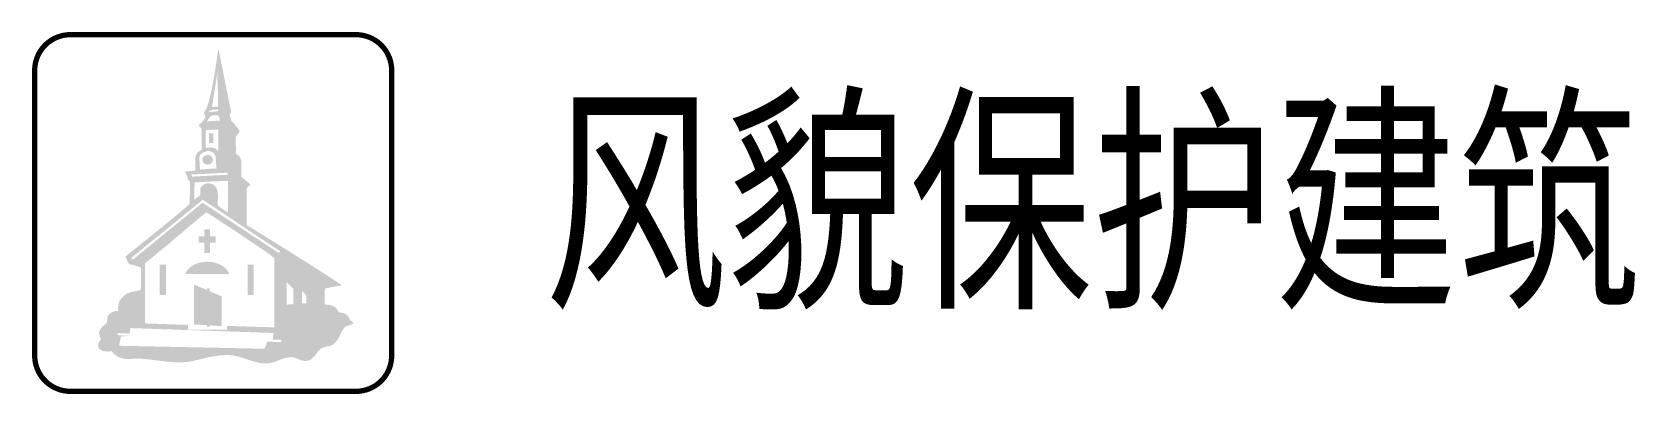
# Model space of a CAD drawing. Header units: millimetres. Extents: x -0.1 to 31.4, y -0.8 to 6.3.
import ezdxf

# ---------------------------------------------------------------- set-up
doc = ezdxf.new("R2010")
doc.units = ezdxf.units.MM
doc.layers.add('设施图块', color=7, linetype='Continuous')
doc.styles.add('设施块标注', font='SIMFANG.TTF', dxfattribs={"width": 0.75})

msp = doc.modelspace()

# ---------------------------------------------------------------- hatches: boundary and pattern name
at = {"layer": '设施图块'}
h = msp.add_hatch(color=5, dxfattribs=at)
h.paths.add_polyline_path([(5.38, 1.8), (5.213, 1.903), (5.046, 2.009), (4.878, 2.116), (4.717, 2.215), (4.566, 2.309), (4.431, 2.392), (4.318, 2.463), (4.231, 2.518), (4.176, 2.55), (4.157, 2.563), (4.157, 3.262), (4.163, 3.294), (4.186, 3.316), (4.209, 3.336), (4.231, 3.358), (4.209, 3.377), (4.186, 3.397), (4.167, 3.413), (4.144, 3.432), (4.122, 3.451), (4.099, 3.471), (4.077, 3.49), (4.054, 3.506), (4.051, 3.564), (4.051, 3.628), (4.054, 3.693), (4.054, 3.757), (4.048, 3.822), (4.032, 3.876), (3.999, 3.925), (3.948, 3.96), (3.938, 4.269), (3.948, 4.308), (3.977, 4.343), (4.006, 4.375), (4.015, 4.414), (3.996, 4.44), (3.98, 4.462), (3.961, 4.488), (3.941, 4.51), (3.925, 4.536), (3.903, 4.559), (3.88, 4.581), (3.858, 4.604), (3.845, 4.649), (3.829, 4.697), (3.829, 4.742), (3.851, 4.784), (3.603, 6.014), (3.587, 5.94), (3.568, 5.795), (3.539, 5.611), (3.504, 5.402), (3.465, 5.193), (3.42, 5.006), (3.375, 4.865), (3.327, 4.787), (3.32, 4.758), (3.333, 4.733), (3.346, 4.707), (3.346, 4.678), (3.333, 4.655), (3.32, 4.636), (3.304, 4.613), (3.288, 4.594), (3.269, 4.572), (3.249, 4.556), (3.23, 4.536), (3.211, 4.52), (3.227, 4.504), (3.243, 4.488), (3.259, 4.469), (3.272, 4.453), (3.272, 4.391), (3.272, 4.25), (3.272, 4.105), (3.272, 4.037), (3.217, 4.008), (3.182, 3.97), (3.159, 3.921), (3.15, 3.867), (3.146, 3.809), (3.15, 3.748), (3.15, 3.69), (3.146, 3.632), (2.943, 3.609), (2.966, 3.571), (2.982, 3.532), (2.995, 3.493), (3.005, 3.451), (3.014, 3.442), (3.03, 3.432), (3.04, 3.419), (3.043, 3.403), (3.04, 2.981), (2.998, 2.943), (2.937, 2.888), (2.86, 2.824), (2.77, 2.746), (2.67, 2.666), (2.567, 2.579), (2.457, 2.489), (2.345, 2.402), (2.239, 2.312), (2.132, 2.231), (2.039, 2.154), (1.955, 2.087), (1.881, 2.029), (1.83, 1.987), (1.794, 1.958), (1.781, 1.948), (1.794, 1.91), (1.81, 1.871), (1.83, 1.832), (1.849, 1.797), (1.878, 1.79), (1.91, 1.784), (1.939, 1.778), (1.968, 1.768), (1.997, 1.758), (2.026, 1.749), (2.055, 1.736), (2.084, 1.726), (2.087, 1.617), (2.087, 1.507), (2.087, 1.398), (2.078, 1.288), (2.036, 1.279), (1.997, 1.269), (1.955, 1.259), (1.913, 1.253), (1.872, 1.24), (1.833, 1.227), (1.794, 1.208), (1.759, 1.182), (1.727, 1.153), (1.698, 1.121), (1.672, 1.085), (1.656, 1.05), (1.643, 1.008), (1.637, 0.966), (1.633, 0.925), (1.64, 0.876), (1.614, 0.876), (1.588, 0.876), (1.566, 0.87), (1.54, 0.863), (1.521, 0.854), (1.498, 0.841), (1.479, 0.825), (1.46, 0.809), (1.434, 0.773), (1.424, 0.728), (1.418, 0.683), (1.414, 0.638), (1.392, 0.622), (1.366, 0.606), (1.344, 0.587), (1.324, 0.567), (1.305, 0.545), (1.289, 0.519), (1.276, 0.493), (1.266, 0.467), (1.26, 0.429), (1.27, 0.397), (1.282, 0.361), (1.302, 0.332), (1.276, 0.294), (1.257, 0.252), (1.244, 0.21), (1.247, 0.162), (1.26, 0.139), (1.279, 0.123), (1.299, 0.11), (1.321, 0.1), (1.344, 0.094), (1.369, 0.088), (1.395, 0.084), (1.421, 0.081), (1.443, 0.081), (1.466, 0.084), (1.489, 0.088), (1.511, 0.081), (1.55, 0.036), (1.595, 0.001), (1.643, -0.028), (1.698, -0.048), (1.752, -0.06), (1.81, -0.067), (1.868, -0.067), (1.93, -0.06), (1.981, -0.06), (2.033, -0.06), (2.084, -0.06), (2.136, -0.064), (2.187, -0.067), (2.239, -0.073), (2.287, -0.08), (2.338, -0.086), (2.387, -0.093), (2.438, -0.099), (2.49, -0.106), (2.538, -0.112), (2.589, -0.118), (2.641, -0.122), (2.692, -0.125), (2.744, -0.128), (2.808, -0.131), (2.869, -0.131), (2.931, -0.128), (2.992, -0.122), (3.05, -0.112), (3.108, -0.102), (3.166, -0.089), (3.22, -0.077), (3.278, -0.064), (3.336, -0.048), (3.391, -0.035), (3.449, -0.022), (3.507, -0.012), (3.568, -0.003), (3.626, 0.004), (3.687, 0.007), (3.745, 0.014), (3.8, 0.014), (3.854, 0.007), (3.906, 0.001), (3.957, -0.009), (4.009, -0.022), (4.06, -0.038), (4.109, -0.054), (4.157, -0.07), (4.209, -0.086), (4.257, -0.102), (4.308, -0.118), (4.357, -0.131), (4.408, -0.141), (4.463, -0.151), (4.518, -0.154), (4.582, -0.151), (4.643, -0.138), (4.704, -0.122), (4.762, -0.099), (4.817, -0.077), (4.875, -0.057), (4.936, -0.041), (4.997, -0.032), (5.046, -0.028), (5.091, -0.038), (5.132, -0.051), (5.174, -0.07), (5.213, -0.086), (5.255, -0.099), (5.3, -0.106), (5.348, -0.099), (5.377, -0.093), (5.403, -0.08), (5.429, -0.064), (5.451, -0.044), (5.47, -0.025), (5.493, -0.003), (5.512, 0.02), (5.528, 0.046), (5.554, 0.084), (5.583, 0.113), (5.615, 0.139), (5.654, 0.158), (5.693, 0.171), (5.731, 0.181), (5.773, 0.191), (5.812, 0.2), (5.853, 0.223), (5.886, 0.252), (5.918, 0.287), (5.944, 0.326), (5.966, 0.364), (5.989, 0.406), (6.008, 0.448), (6.027, 0.487), (6.047, 0.519), (6.069, 0.545), (6.095, 0.567), (6.124, 0.583), (6.156, 0.593), (6.188, 0.606), (6.22, 0.615), (6.249, 0.628), (6.23, 0.661), (6.201, 0.683), (6.175, 0.709), (6.166, 0.744), (6.15, 0.767), (6.134, 0.786), (6.114, 0.802), (6.092, 0.818), (6.069, 0.828), (6.043, 0.838), (6.018, 0.841), (5.989, 0.841), (5.973, 0.847), (5.96, 0.86), (5.947, 0.873), (5.937, 0.889), (5.928, 0.905), (5.918, 0.921), (5.905, 0.937), (5.889, 0.95), (5.866, 0.963), (5.844, 0.976), (5.821, 0.986), (5.796, 0.995), (5.77, 0.999), (5.744, 1.002), (5.715, 1.002), (5.689, 0.999), (5.686, 1.076), (5.686, 1.16), (5.686, 1.24), (5.689, 1.32), (5.731, 1.327), (5.773, 1.333), (5.812, 1.343), (5.853, 1.349), (5.892, 1.359), (5.934, 1.366), (5.973, 1.372), (6.014, 1.375), (6.018, 1.378), (5.979, 1.411), (5.905, 1.459), (5.805, 1.526), (5.68, 1.607), (5.535, 1.7)])
h.paths.add_polyline_path([(5.242, 1.269), (5.326, 1.182), (5.326, 1.024), (5.242, 1.024)], flags=16)
h.paths.add_polyline_path([(5.068, 1.314), (5.068, 1.008), (4.939, 1.002), (4.939, 1.443)], flags=16)
h.paths.add_polyline_path([(4.701, 0.554), (4.695, 0.554), (4.672, 0.554), (4.637, 0.558), (4.592, 0.558), (4.534, 0.561), (4.466, 0.561), (4.389, 0.564), (4.302, 0.567), (4.212, 0.57), (4.112, 0.574), (4.006, 0.577), (3.896, 0.58), (3.784, 0.583), (3.771, 0.584), (3.771, 0.512), (3.005, 0.512), (3.005, 0.605), (2.966, 0.606), (2.857, 0.609), (2.754, 0.612), (2.654, 0.615), (2.56, 0.619), (2.477, 0.622), (2.399, 0.625), (2.332, 0.625), (2.274, 0.628), (2.226, 0.628), (2.193, 0.632), (2.171, 0.632), (2.165, 0.632), (2.165, 1.819), (2.187, 1.832), (2.226, 1.864), (2.284, 1.91), (2.358, 1.971), (2.441, 2.042), (2.538, 2.119), (2.638, 2.202), (2.741, 2.293), (2.844, 2.38), (2.947, 2.466), (3.043, 2.55), (3.137, 2.624), (3.214, 2.692), (3.281, 2.746), (3.336, 2.788), (3.368, 2.814), (3.385, 2.804), (3.426, 2.775), (3.491, 2.734), (3.578, 2.676), (3.677, 2.611), (3.793, 2.537), (3.912, 2.457), (4.038, 2.373), (4.16, 2.289), (4.283, 2.209), (4.395, 2.132), (4.495, 2.064), (4.582, 2.003), (4.646, 1.955), (4.688, 1.922), (4.701, 1.906)], flags=16)
h.paths.add_polyline_path([(4.788, 2.013), (3.291, 3.001), (1.923, 1.884), (1.894, 1.919), (3.301, 3.062), (3.3, 3.055), (4.811, 2.048)], flags=16)
h.paths.add_polyline_path([(4.295, 1.192), (4.173, 1.192), (4.173, 1.784), (4.295, 1.784)], flags=0)
h.paths.add_polyline_path([(4.679, 0.445), (4.679, 0.409), (4.675, 0.377), (4.669, 0.345), (4.663, 0.316), (4.724, 0.313), (4.775, 0.313), (4.814, 0.31), (4.833, 0.31), (4.833, 0.265), (4.82, 0.265), (4.791, 0.265), (4.746, 0.268), (4.688, 0.271), (4.614, 0.274), (4.56, 0.276), (4.55, 0.245), (4.534, 0.21), (4.518, 0.171), (4.498, 0.136), (1.656, 0.194), (1.662, 0.242), (1.672, 0.287), (1.682, 0.335), (1.695, 0.381), (1.843, 0.384), (1.845, 0.39), (1.772, 0.393), (1.711, 0.397), (1.666, 0.397), (1.637, 0.4), (1.624, 0.4), (1.624, 0.442), (1.637, 0.442), (1.666, 0.442), (1.707, 0.438), (1.765, 0.435), (1.839, 0.432), (1.86, 0.431), (1.865, 0.461), (1.872, 0.503), (1.878, 0.541)], flags=16)
h.paths.add_polyline_path([(3.816, 1.601), (2.953, 1.601), (2.976, 1.652), (3.008, 1.697), (3.053, 1.739), (3.104, 1.774), (3.166, 1.803), (3.233, 1.823), (3.307, 1.839), (3.385, 1.842), (3.462, 1.839), (3.533, 1.823), (3.6, 1.803), (3.661, 1.774), (3.716, 1.739), (3.758, 1.697), (3.793, 1.652)], flags=0)
h.paths.add_polyline_path([(3.668, 1.163), (3.668, 0.58), (3.43, 0.594), (3.43, 0.57), (3.378, 0.57), (3.378, 0.597), (3.124, 0.612), (3.124, 1.394), (3.378, 1.286), (3.378, 1.324), (3.43, 1.324), (3.43, 1.264)], flags=0)
h.paths.add_polyline_path([(3.549, 2.219), (3.439, 2.219), (3.439, 2.016), (3.323, 2.016), (3.323, 2.219), (3.214, 2.219), (3.214, 2.341), (3.323, 2.341), (3.323, 2.479), (3.439, 2.479), (3.439, 2.341), (3.549, 2.341)], flags=16)
h.paths.add_polyline_path([(3.787, 2.811), (3.761, 2.827), (3.735, 2.84), (3.71, 2.856), (3.687, 2.875), (3.661, 2.891), (3.639, 2.907), (3.616, 2.927), (3.591, 2.946), (3.587, 3.001), (3.591, 3.056), (3.591, 3.113), (3.591, 3.168), (3.584, 3.223), (3.571, 3.271), (3.545, 3.316), (3.507, 3.355), (3.491, 3.361), (3.475, 3.368), (3.459, 3.374), (3.439, 3.377), (3.423, 3.381), (3.404, 3.384), (3.388, 3.384), (3.368, 3.381), (3.352, 3.374), (3.336, 3.368), (3.32, 3.358), (3.307, 3.348), (3.291, 3.336), (3.278, 3.323), (3.262, 3.31), (3.249, 3.297), (3.249, 3.155), (3.233, 3.142), (3.22, 3.13), (3.204, 3.117), (3.191, 3.107), (3.175, 3.094), (3.162, 3.081), (3.146, 3.072), (3.133, 3.059), (3.13, 3.117), (3.13, 3.233), (3.133, 3.348), (3.133, 3.4), (3.14, 3.4), (3.153, 3.4), (3.175, 3.403), (3.204, 3.403), (3.243, 3.406), (3.285, 3.41), (3.33, 3.41), (3.381, 3.413), (3.433, 3.416), (3.488, 3.419), (3.542, 3.419), (3.594, 3.422), (3.648, 3.426), (3.697, 3.426), (3.745, 3.429), (3.787, 3.429)], flags=16)
h.paths.add_polyline_path([(3.797, 3.551), (3.088, 3.513), (3.063, 3.554), (3.771, 3.59)], flags=16)
h.paths.add_polyline_path([(2.577, 1.192), (2.451, 1.192), (2.451, 1.784), (2.577, 1.784)], flags=0)
h.paths.add_polyline_path([(3.52, 3.667), (3.478, 3.667), (3.439, 3.667), (3.397, 3.664), (3.359, 3.661), (3.317, 3.657), (3.278, 3.654), (3.24, 3.648), (3.236, 3.709), (3.233, 3.77), (3.23, 3.831), (3.224, 3.892), (3.233, 3.918), (3.246, 3.941), (3.265, 3.96), (3.288, 3.976), (3.31, 3.989), (3.336, 3.999), (3.362, 4.008), (3.388, 4.015), (3.41, 4.015), (3.436, 4.012), (3.459, 4.005), (3.478, 3.995), (3.497, 3.983), (3.513, 3.97), (3.529, 3.95), (3.539, 3.931), (3.552, 3.867), (3.555, 3.802), (3.558, 3.738), (3.565, 3.667)], flags=16)
h.paths.add_polyline_path([(3.465, 3.777), (3.449, 3.764), (3.433, 3.754), (3.413, 3.751), (3.391, 3.748), (3.368, 3.751), (3.349, 3.754), (3.333, 3.764), (3.317, 3.777), (3.304, 3.789), (3.294, 3.809), (3.291, 3.825), (3.288, 3.844), (3.291, 3.863), (3.294, 3.88), (3.304, 3.896), (3.317, 3.912), (3.333, 3.921), (3.349, 3.931), (3.368, 3.934), (3.391, 3.938), (3.413, 3.934), (3.433, 3.931), (3.449, 3.921), (3.465, 3.912), (3.478, 3.896), (3.488, 3.88), (3.491, 3.863), (3.494, 3.844), (3.491, 3.825), (3.488, 3.809), (3.478, 3.789)], flags=0)
h.paths.add_polyline_path([(3.603, 4.005), (3.571, 4.041), (3.542, 4.063), (3.51, 4.076), (3.481, 4.082), (3.449, 4.082), (3.417, 4.082), (3.385, 4.079), (3.352, 4.076), (3.352, 4.427), (3.365, 4.427), (3.397, 4.43), (3.436, 4.43), (3.481, 4.433), (3.523, 4.433), (3.562, 4.436), (3.587, 4.436), (3.597, 4.436)], flags=16)
h.paths.add_polyline_path([(3.504, 4.172), (3.417, 4.172), (3.417, 4.362), (3.504, 4.362)], flags=0)
h.paths.add_polyline_path([(3.639, 4.61), (3.607, 4.61), (3.574, 4.61), (3.539, 4.607), (3.504, 4.607), (3.468, 4.604), (3.436, 4.601), (3.404, 4.597), (3.372, 4.588), (3.385, 4.607), (3.397, 4.63), (3.413, 4.655), (3.433, 4.678), (3.452, 4.694), (3.475, 4.71), (3.5, 4.717), (3.529, 4.717), (3.558, 4.72), (3.584, 4.717), (3.607, 4.704), (3.619, 4.678)], flags=16)
h.paths.add_polyline_path([(3.587, 4.794), (3.41, 4.781), (3.43, 4.8), (3.452, 4.813), (3.475, 4.82), (3.5, 4.826), (3.526, 4.829), (3.552, 4.829), (3.578, 4.829), (3.603, 4.829)], flags=16)
h.paths.add_polyline_path([(3.594, 4.887), (3.475, 4.877), (3.562, 5.425), (3.578, 5.544), (3.597, 5.058)], flags=16)

# ---------------------------------------------------------------- linework, layer by layer
at = {"layer": '设施图块', "color": 5, "const_width": 0.104}
msp.add_lwpolyline([(0, 5.598, -0.41422), (0.7, 6.298), (6.298, 6.298, -0.414214), (6.998, 5.598), (6.998, 0, -0.414214), (6.298, -0.7), (0.7, -0.7, -0.414214), (0, 0), (0, 5.598)], format="xyb", dxfattribs=at)

# ---------------------------------------------------------------- texts
at = {"layer": '设施图块', "style": '设施块标注', "width": 0.75}
msp.add_attdef('风貌保护建筑', (9.989, 1.288), '风貌保护建筑', height=3.5, dxfattribs=at)

doc.saveas('drawing.dxf')
